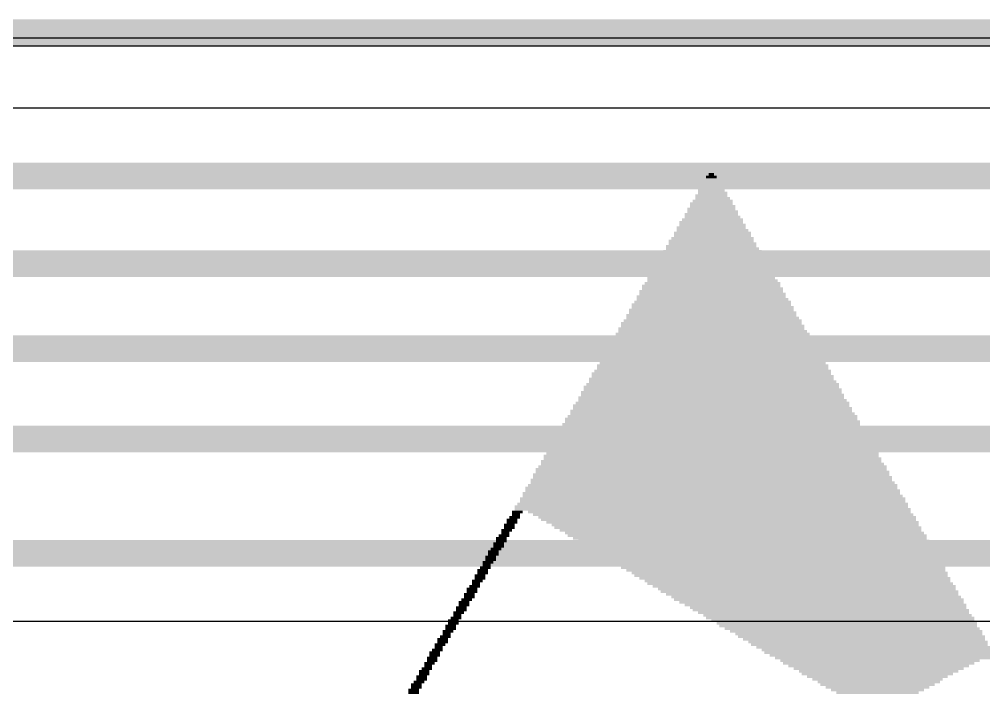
# Model space of a CAD drawing. Extents: x 8 to 204, y 9 to 177.
# Drawn here: x 70.24 to 79.46, y 51.48 to 57.91 of the extents above; entities that cross this region are included whole.
import ezdxf

# ---------------------------------------------------------------- set-up
doc = ezdxf.new("R2010")
doc.units = 0
doc.layers.get('0').update_dxf_attribs({"linetype": 'CONTINUOUS'})
for name, color, linetype in [('BOTTOMLAYER', 5, 'CONTINUOUS'), ('MECHANICAL3', 76, 'CONTINUOUS'), ('TOPLAYER', 1, 'CONTINUOUS'), ('TOPOVERLAY', 2, 'CONTINUOUS')]:
    doc.layers.add(name, color=color, linetype=linetype)

# ---------------------------------------------------------------- blocks, each defined once
blk = doc.blocks.new('ESTATICA_222')
at = {"layer": 'TOPOVERLAY'}
for points in [[(-0.1826, 7.5719), (-0.335, 7.5719), (-0.1826, 7.5465), (-0.335, 7.5465)], [(-0.208, 7.6227), (-0.3096, 7.6227), (-0.208, 7.5973), (-0.3096, 7.5973)], [(-0.1826, 7.5973), (-0.3096, 7.5973), (-0.1826, 7.5719), (-0.3096, 7.5719)], [(-0.2334, 7.6481), (-0.2842, 7.6481), (-0.2334, 7.6227), (-0.2842, 7.6227)], [(-0.1315, 7.4957), (-0.3855, 7.4957), (-0.1315, 7.4703), (-0.3855, 7.4703)], [(-0.1061, 7.4703), (-0.3855, 7.4703), (-0.1061, 7.4449), (-0.3855, 7.4449)], [(-0.1315, 7.5211), (-0.3601, 7.5211), (-0.1315, 7.4957), (-0.3601, 7.4957)], [(-0.1572, 7.5465), (-0.335, 7.5465), (-0.1572, 7.5211), (-0.335, 7.5211)], [(-0.0553, 7.3941), (-0.4363, 7.3941), (-0.0553, 7.3687), (-0.4363, 7.3687)], [(-0.1061, 7.4449), (-0.4109, 7.4449), (-0.1061, 7.4195), (-0.4109, 7.4195)], [(-0.0807, 7.4195), (-0.4109, 7.4195), (-0.0807, 7.3941), (-0.4109, 7.3941)], [(-0.0299, 7.3179), (-0.4871, 7.3179), (-0.0299, 7.2925), (-0.4871, 7.2925)], [(-0.0045, 7.2925), (-0.4871, 7.2925), (-0.0045, 7.2671), (-0.4871, 7.2671)], [(-0.0553, 7.3687), (-0.4617, 7.3687), (-0.0553, 7.3433), (-0.4617, 7.3433)], [(-0.0299, 7.3433), (-0.4617, 7.3433), (-0.0299, 7.3179), (-0.4617, 7.3179)], [(0.0463, 7.1909), (-0.5633, 7.1909), (0.0463, 7.1655), (-0.5633, 7.1655)], [(0.0463, 7.2163), (-0.5379, 7.2163), (0.0463, 7.1909), (-0.5379, 7.1909)], [(-0.0045, 7.2671), (-0.5125, 7.2671), (-0.0045, 7.2417), (-0.5125, 7.2417)], [(0.0209, 7.2417), (-0.5125, 7.2417), (0.0209, 7.2163), (-0.5125, 7.2163)], [(0.0717, 7.1401), (-0.5887, 7.1401), (0.0717, 7.1147), (-0.5887, 7.1147)], [(0.0971, 7.1147), (-0.5887, 7.1147), (0.0971, 7.0893), (-0.5887, 7.0893)], [(0.0717, 7.1655), (-0.5633, 7.1655), (0.0717, 7.1401), (-0.5633, 7.1401)], [(0.1479, 7.0131), (-0.6649, 7.0131), (0.1479, 6.9877), (-0.6649, 6.9877)], [(0.1479, 7.0385), (-0.6395, 7.0385), (0.1479, 7.0131), (-0.6395, 7.0131)], [(0.1225, 7.0893), (-0.6141, 7.0893), (0.1225, 7.0639), (-0.6141, 7.0639)], [(0.1225, 7.0639), (-0.6141, 7.0639), (0.1225, 7.0385), (-0.6141, 7.0385)], [(0.1733, 6.9623), (-0.6903, 6.9623), (0.1733, 6.9369), (-0.6903, 6.9369)], [(0.1987, 6.9369), (-0.6903, 6.9369), (0.1987, 6.9115), (-0.6903, 6.9115)], [(0.1733, 6.9877), (-0.6649, 6.9877), (0.1733, 6.9623), (-0.6649, 6.9623)], [(0.2495, 6.8353), (-0.7665, 6.8353), (0.2495, 6.8099), (-0.7665, 6.8099)], [(0.2241, 6.8861), (-0.7411, 6.8861), (0.2241, 6.8607), (-0.7411, 6.8607)], [(0.2495, 6.8607), (-0.7411, 6.8607), (0.2495, 6.8353), (-0.7411, 6.8353)], [(0.2241, 6.9115), (-0.7157, 6.9115), (0.2241, 6.8861), (-0.7157, 6.8861)], [(0.3257, 6.7337), (-0.8173, 6.7337), (0.3257, 6.7083), (-0.8173, 6.7083)], [(0.2749, 6.7845), (-0.7919, 6.7845), (0.2749, 6.7591), (-0.7919, 6.7591)], [(0.3003, 6.7591), (-0.7919, 6.7591), (0.3003, 6.7337), (-0.7919, 6.7337)], [(0.2749, 6.8099), (-0.7665, 6.8099), (0.2749, 6.7845), (-0.7665, 6.7845)], [(0.3511, 6.6575), (-0.8681, 6.6575), (0.3511, 6.6321), (-0.8681, 6.6321)], [(0.3257, 6.7083), (-0.8427, 6.7083), (0.3257, 6.6829), (-0.8427, 6.6829)], [(0.3511, 6.6829), (-0.8427, 6.6829), (0.3511, 6.6575), (-0.8427, 6.6575)], [(0.4019, 6.5813), (-0.9189, 6.5813), (0.4019, 6.5559), (-0.9189, 6.5559)], [(0.4273, 6.5559), (-0.9189, 6.5559), (0.4273, 6.5305), (-0.9189, 6.5305)], [(0.4019, 6.6067), (-0.8935, 6.6067), (0.4019, 6.5813), (-0.8935, 6.5813)], [(0.3765, 6.6321), (-0.8681, 6.6321), (0.3765, 6.6067), (-0.8681, 6.6067)], [(0.4527, 6.4797), (-0.9697, 6.4797), (0.4527, 6.4543), (-0.9697, 6.4543)], [(0.4781, 6.4543), (-0.9697, 6.4543), (0.4781, 6.4289), (-0.9697, 6.4289)], [(0.4273, 6.5305), (-0.9443, 6.5305), (0.4273, 6.5051), (-0.9443, 6.5051)], [(0.4527, 6.5051), (-0.9443, 6.5051), (0.4527, 6.4797), (-0.9443, 6.4797)], [(0.5035, 6.4035), (-1.0205, 6.4035), (0.5035, 6.3781), (-1.0205, 6.3781)], [(0.5289, 6.3781), (-1.0205, 6.3781), (0.5289, 6.3527), (-1.0205, 6.3527)], [(0.5035, 6.4289), (-0.9951, 6.4289), (0.5035, 6.4035), (-0.9951, 6.4035)], [(0.5543, 6.3019), (-1.0713, 6.3019), (0.5543, 6.2765), (-1.0713, 6.2765)], [(0.5797, 6.2765), (-1.0713, 6.2765), (0.5797, 6.2511), (-1.0713, 6.2511)], [(0.5289, 6.3527), (-1.0459, 6.3527), (0.5289, 6.3273), (-1.0459, 6.3273)], [(0.5543, 6.3273), (-1.0459, 6.3273), (0.5543, 6.3019), (-1.0459, 6.3019)], [(0.6305, 6.1749), (-1.1475, 6.1749), (0.6305, 6.1495), (-1.1475, 6.1495)], [(0.6051, 6.2257), (-1.1221, 6.2257), (0.6051, 6.2003), (-1.1221, 6.2003)], [(0.6305, 6.2003), (-1.1221, 6.2003), (0.6305, 6.1749), (-1.1221, 6.1749)], [(0.6051, 6.2511), (-1.0967, 6.2511), (0.6051, 6.2257), (-1.0967, 6.2257)], [(0.6813, 6.0987), (-1.1983, 6.0987), (0.6813, 6.0733), (-1.1983, 6.0733)], [(0.6813, 6.1241), (-1.1729, 6.1241), (0.6813, 6.0987), (-1.1729, 6.0987)], [(0.6559, 6.1495), (-1.1475, 6.1495), (0.6559, 6.1241), (-1.1475, 6.1241)], [(0.7321, 5.9971), (-1.2491, 5.9971), (0.7321, 5.9717), (-1.2491, 5.9717)], [(0.7067, 6.0479), (-1.2237, 6.0479), (0.7067, 6.0225), (-1.2237, 6.0225)], [(0.7321, 6.0225), (-1.2237, 6.0225), (0.7321, 5.9971), (-1.2237, 5.9971)], [(0.7067, 6.0733), (-1.1983, 6.0733), (0.7067, 6.0479), (-1.1983, 6.0479)], [(0.7829, 5.9209), (-1.2999, 5.9209), (0.7829, 5.8955), (-1.2999, 5.8955)], [(0.7829, 5.9463), (-1.2745, 5.9463), (0.7829, 5.9209), (-1.2745, 5.9209)], [(0.7575, 5.9717), (-1.2491, 5.9717), (0.7575, 5.9463), (-1.2491, 5.9463)], [(0.8591, 5.8193), (-1.3507, 5.8193), (0.8591, 5.7939), (-1.3507, 5.7939)], [(0.8083, 5.8701), (-1.3253, 5.8701), (0.8083, 5.8447), (-1.3253, 5.8447)], [(0.8337, 5.8447), (-1.3253, 5.8447), (0.8337, 5.8193), (-1.3253, 5.8193)], [(0.8083, 5.8955), (-1.2999, 5.8955), (0.8083, 5.8701), (-1.2999, 5.8701)], [(0.8845, 5.7431), (-1.4015, 5.7431), (0.8845, 5.7177), (-1.4015, 5.7177)], [(0.9099, 5.7177), (-1.4015, 5.7177), (0.9099, 5.6923), (-1.4015, 5.6923)], [(0.8845, 5.7685), (-1.3761, 5.7685), (0.8845, 5.7431), (-1.3761, 5.7431)], [(0.8591, 5.7939), (-1.3507, 5.7939), (0.8591, 5.7685), (-1.3507, 5.7685)], [(0.9607, 5.6415), (-1.4523, 5.6415), (0.9607, 5.6161), (-1.4523, 5.6161)], [(0.9099, 5.6923), (-1.4269, 5.6923), (0.9099, 5.6669), (-1.4269, 5.6669)], [(0.9353, 5.6669), (-1.4269, 5.6669), (0.9353, 5.6415), (-1.4269, 5.6415)], [(0.9861, 5.5653), (-1.5031, 5.5653), (0.9861, 5.5399), (-1.5031, 5.5399)], [(1.0115, 5.5399), (-1.5031, 5.5399), (1.0115, 5.5145), (-1.5031, 5.5145)], [(0.9607, 5.6161), (-1.4777, 5.6161), (0.9607, 5.5907), (-1.4777, 5.5907)], [(0.9861, 5.5907), (-1.4777, 5.5907), (0.9861, 5.5653), (-1.4777, 5.5653)], [(1.0623, 5.4383), (-1.5793, 5.4383), (1.0623, 5.4129), (-1.5793, 5.4129)], [(1.0623, 5.4637), (-1.5539, 5.4637), (1.0623, 5.4383), (-1.5539, 5.4383)], [(1.0115, 5.5145), (-1.5285, 5.5145), (1.0115, 5.4891), (-1.5285, 5.4891)], [(1.0369, 5.4891), (-1.5285, 5.4891), (1.0369, 5.4637), (-1.5285, 5.4637)], [(1.0877, 5.3875), (-1.6047, 5.3875), (1.0877, 5.3621), (-1.6047, 5.3621)], [(1.1131, 5.3621), (-1.6047, 5.3621), (1.1131, 5.3367), (-1.6047, 5.3367)], [(1.0877, 5.4129), (-1.5793, 5.4129), (1.0877, 5.3875), (-1.5793, 5.3875)], [(1.1639, 5.2605), (-1.6809, 5.2605), (1.1639, 5.2351), (-1.6809, 5.2351)], [(1.1385, 5.3113), (-1.6555, 5.3113), (1.1385, 5.2859), (-1.6555, 5.2859)], [(1.1639, 5.2859), (-1.6555, 5.2859), (1.1639, 5.2605), (-1.6555, 5.2605)], [(1.1385, 5.3367), (-1.6301, 5.3367), (1.1385, 5.3113), (-1.6301, 5.3113)], [(1.1893, 5.2097), (-1.7063, 5.2097), (1.1893, 5.1843), (-1.7063, 5.1843)], [(1.2147, 5.1843), (-1.7063, 5.1843), (1.2147, 5.1589), (-1.7063, 5.1589)], [(1.1893, 5.2351), (-1.6809, 5.2351), (1.1893, 5.2097), (-1.6809, 5.2097)], [(1.2655, 5.0827), (-1.7825, 5.0827), (1.2655, 5.0573), (-1.7825, 5.0573)], [(1.2401, 5.1335), (-1.7571, 5.1335), (1.2401, 5.1081), (-1.7571, 5.1081)], [(1.2655, 5.1081), (-1.7571, 5.1081), (1.2655, 5.0827), (-1.7571, 5.0827)], [(1.2401, 5.1589), (-1.7317, 5.1589), (1.2401, 5.1335), (-1.7317, 5.1335)], [(1.3417, 4.9811), (-1.8333, 4.9811), (1.3417, 4.9557), (-1.8333, 4.9557)], [(1.2909, 5.0319), (-1.8079, 5.0319), (1.2909, 5.0065), (-1.8079, 5.0065)], [(1.3163, 5.0065), (-1.8079, 5.0065), (1.3163, 4.9811), (-1.8079, 4.9811)], [(1.2909, 5.0573), (-1.7825, 5.0573), (1.2909, 5.0319), (-1.7825, 5.0319)], [(1.3671, 4.9049), (-1.8841, 4.9049), (1.3671, 4.8795), (-1.8841, 4.8795)], [(1.3417, 4.9557), (-1.8587, 4.9557), (1.3417, 4.9303), (-1.8587, 4.9303)], [(1.3671, 4.9303), (-1.8587, 4.9303), (1.3671, 4.9049), (-1.8587, 4.9049)], [(1.4179, 4.8287), (-1.9349, 4.8287), (1.4179, 4.8033), (-1.9349, 4.8033)], [(1.4433, 4.8033), (-1.9349, 4.8033), (1.4433, 4.7779), (-1.9349, 4.7779)], [(1.4179, 4.8541), (-1.9095, 4.8541), (1.4179, 4.8287), (-1.9095, 4.8287)], [(1.3925, 4.8795), (-1.8841, 4.8795), (1.3925, 4.8541), (-1.8841, 4.8541)], [(1.4687, 4.7271), (-1.9857, 4.7271), (1.4687, 4.7017), (-1.9857, 4.7017)], [(1.4941, 4.7017), (-1.9857, 4.7017), (1.4941, 4.6763), (-1.9857, 4.6763)], [(1.4433, 4.7779), (-1.9603, 4.7779), (1.4433, 4.7525), (-1.9603, 4.7525)], [(1.4687, 4.7525), (-1.9603, 4.7525), (1.4687, 4.7271), (-1.9603, 4.7271)], [(1.5195, 4.6509), (-2.0365, 4.6509), (1.5195, 4.6255), (-2.0365, 4.6255)], [(1.5449, 4.6255), (-2.0365, 4.6255), (1.5449, 4.6001), (-2.0365, 4.6001)], [(1.5195, 4.6763), (-2.0111, 4.6763), (1.5195, 4.6509), (-2.0111, 4.6509)], [(1.5957, 4.5493), (-2.0873, 4.5493), (1.5957, 4.5239), (-2.0873, 4.5239)], [(1.5957, 4.5239), (-2.0873, 4.5239), (1.5957, 4.4985), (-2.0873, 4.4985)], [(1.5449, 4.6001), (-2.0619, 4.6001), (1.5449, 4.5747), (-2.0619, 4.5747)], [(1.5703, 4.5747), (-2.0619, 4.5747), (1.5703, 4.5493), (-2.0619, 4.5493)], [(1.6211, 4.4731), (-2.1381, 4.4731), (1.6211, 4.4477), (-2.1381, 4.4477)], [(1.6465, 4.4477), (-2.1381, 4.4477), (1.6465, 4.4223), (-2.1381, 4.4223)], [(1.6211, 4.4985), (-2.1127, 4.4985), (1.6211, 4.4731), (-2.1127, 4.4731)], [(-2.1127, 4.3461), (-2.2143, 4.3461), (-2.1127, 4.3207), (-2.2143, 4.3207)], [(-2.0873, 4.3715), (-2.1889, 4.3715), (-2.0873, 4.3461), (-2.1889, 4.3461)], [(-2.0619, 4.4223), (-2.1635, 4.4223), (-2.0619, 4.3969), (-2.1635, 4.3969)], [(-2.0873, 4.3969), (-2.1635, 4.3969), (-2.0873, 4.3715), (-2.1635, 4.3715)], [(1.6465, 4.4223), (-2.0111, 4.4223), (1.6465, 4.3969), (-2.0111, 4.3969)], [(1.6719, 4.3969), (-1.9603, 4.3969), (1.6719, 4.3715), (-1.9603, 4.3715)], [(1.6973, 4.3715), (-1.9095, 4.3715), (1.6973, 4.3461), (-1.9095, 4.3461)], [(1.6973, 4.3461), (-1.8841, 4.3461), (1.6973, 4.3207), (-1.8841, 4.3207)], [(-2.1635, 4.2445), (-2.2651, 4.2445), (-2.1635, 4.2191), (-2.2651, 4.2191)], [(-2.1381, 4.2953), (-2.2397, 4.2953), (-2.1381, 4.2699), (-2.2397, 4.2699)], [(-2.1381, 4.2699), (-2.2397, 4.2699), (-2.1381, 4.2445), (-2.2397, 4.2445)], [(-2.1127, 4.3207), (-2.2143, 4.3207), (-2.1127, 4.2953), (-2.2143, 4.2953)], [(1.7227, 4.3207), (-1.8333, 4.3207), (1.7227, 4.2953), (-1.8333, 4.2953)], [(1.7227, 4.2953), (-1.7825, 4.2953), (1.7227, 4.2699), (-1.7825, 4.2699)], [(1.7481, 4.2699), (-1.7571, 4.2699), (1.7481, 4.2445), (-1.7571, 4.2445)], [(1.7481, 4.2445), (-1.7063, 4.2445), (1.7481, 4.2191), (-1.7063, 4.2191)], [(-2.2143, 4.1683), (-2.3159, 4.1683), (-2.2143, 4.1429), (-2.3159, 4.1429)], [(-2.1889, 4.1937), (-2.2905, 4.1937), (-2.1889, 4.1683), (-2.2905, 4.1683)], [(-2.1889, 4.2191), (-2.2651, 4.2191), (-2.1889, 4.1937), (-2.2651, 4.1937)], [(1.7735, 4.2191), (-1.6555, 4.2191), (1.7735, 4.1937), (-1.6555, 4.1937)], [(1.7989, 4.1937), (-1.6301, 4.1937), (1.7989, 4.1683), (-1.6301, 4.1683)], [(1.7989, 4.1683), (-1.5793, 4.1683), (1.7989, 4.1429), (-1.5793, 4.1429)], [(-2.2651, 4.0667), (-2.3667, 4.0667), (-2.2651, 4.0413), (-2.3667, 4.0413)], [(-2.2397, 4.1175), (-2.3413, 4.1175), (-2.2397, 4.0921), (-2.3413, 4.0921)], [(-2.2397, 4.0921), (-2.3413, 4.0921), (-2.2397, 4.0667), (-2.3413, 4.0667)], [(-2.2143, 4.1429), (-2.3159, 4.1429), (-2.2143, 4.1175), (-2.3159, 4.1175)], [(1.8243, 4.1429), (-1.5285, 4.1429), (1.8243, 4.1175), (-1.5285, 4.1175)], [(1.8243, 4.1175), (-1.5031, 4.1175), (1.8243, 4.0921), (-1.5031, 4.0921)], [(1.8497, 4.0921), (-1.4523, 4.0921), (1.8497, 4.0667), (-1.4523, 4.0667)], [(1.8751, 4.0667), (-1.4015, 4.0667), (1.8751, 4.0413), (-1.4015, 4.0413)], [(-2.3159, 3.9905), (-2.4175, 3.9905), (-2.3159, 3.9651), (-2.4175, 3.9651)], [(-2.3159, 3.9651), (-2.4175, 3.9651), (-2.3159, 3.9397), (-2.4175, 3.9397)], [(-2.2905, 4.0413), (-2.3921, 4.0413), (-2.2905, 4.0159), (-2.3921, 4.0159)], [(-2.2905, 4.0159), (-2.3921, 4.0159), (-2.2905, 3.9905), (-2.3921, 3.9905)], [(1.8751, 4.0413), (-1.3761, 4.0413), (1.8751, 4.0159), (-1.3761, 4.0159)], [(1.9005, 4.0159), (-1.3253, 4.0159), (1.9005, 3.9905), (-1.3253, 3.9905)], [(1.9005, 3.9905), (-1.2745, 3.9905), (1.9005, 3.9651), (-1.2745, 3.9651)], [(1.9259, 3.9651), (-1.2491, 3.9651), (1.9259, 3.9397), (-1.2491, 3.9397)], [(-2.3667, 3.8889), (-2.4683, 3.8889), (-2.3667, 3.8635), (-2.4683, 3.8635)], [(-2.3413, 3.9397), (-2.4429, 3.9397), (-2.3413, 3.9143), (-2.4429, 3.9143)], [(-2.3667, 3.9143), (-2.4429, 3.9143), (-2.3667, 3.8889), (-2.4429, 3.8889)], [(1.9259, 3.9397), (-1.1983, 3.9397), (1.9259, 3.9143), (-1.1983, 3.9143)], [(1.9513, 3.9143), (-1.1475, 3.9143), (1.9513, 3.8889), (-1.1475, 3.8889)], [(1.9767, 3.8889), (-1.1221, 3.8889), (1.9767, 3.8635), (-1.1221, 3.8635)], [(-2.4175, 3.8127), (-2.5191, 3.8127), (-2.4175, 3.7873), (-2.5191, 3.7873)], [(-2.4175, 3.7873), (-2.5191, 3.7873), (-2.4175, 3.7619), (-2.5191, 3.7619)], [(-2.3921, 3.8635), (-2.4937, 3.8635), (-2.3921, 3.8381), (-2.4937, 3.8381)], [(-2.3921, 3.8381), (-2.4937, 3.8381), (-2.3921, 3.8127), (-2.4937, 3.8127)], [(1.9767, 3.8635), (-1.0713, 3.8635), (1.9767, 3.8381), (-1.0713, 3.8381)], [(2.0021, 3.8381), (-1.0205, 3.8381), (2.0021, 3.8127), (-1.0205, 3.8127)], [(2.0021, 3.8127), (-0.9951, 3.8127), (2.0021, 3.7873), (-0.9951, 3.7873)], [(2.0275, 3.7873), (-0.9443, 3.7873), (2.0275, 3.7619), (-0.9443, 3.7619)], [(-2.4683, 3.7111), (-2.5699, 3.7111), (-2.4683, 3.6857), (-2.5699, 3.6857)], [(-2.4429, 3.7619), (-2.5445, 3.7619), (-2.4429, 3.7365), (-2.5445, 3.7365)], [(-2.4683, 3.7365), (-2.5445, 3.7365), (-2.4683, 3.7111), (-2.5445, 3.7111)], [(2.0275, 3.7619), (-0.8935, 3.7619), (2.0275, 3.7365), (-0.8935, 3.7365)], [(2.0529, 3.7365), (-0.8681, 3.7365), (2.0529, 3.7111), (-0.8681, 3.7111)], [(2.0783, 3.7111), (-0.8173, 3.7111), (2.0783, 3.6857), (-0.8173, 3.6857)], [(-2.5191, 3.6349), (-2.6207, 3.6349), (-2.5191, 3.6095), (-2.6207, 3.6095)], [(-2.5191, 3.6095), (-2.6207, 3.6095), (-2.5191, 3.5841), (-2.6207, 3.5841)], [(-2.4937, 3.6857), (-2.5953, 3.6857), (-2.4937, 3.6603), (-2.5953, 3.6603)], [(-2.4937, 3.6603), (-2.5953, 3.6603), (-2.4937, 3.6349), (-2.5953, 3.6349)], [(2.0783, 3.6857), (-0.7665, 3.6857), (2.0783, 3.6603), (-0.7665, 3.6603)], [(2.1037, 3.6603), (-0.7411, 3.6603), (2.1037, 3.6349), (-0.7411, 3.6349)], [(2.1037, 3.6349), (-0.6903, 3.6349), (2.1037, 3.6095), (-0.6903, 3.6095)], [(2.1291, 3.6095), (-0.6395, 3.6095), (2.1291, 3.5841), (-0.6395, 3.5841)], [(-2.5953, 3.5079), (-2.6969, 3.5079), (-2.5953, 3.4825), (-2.6969, 3.4825)], [(-2.5699, 3.5587), (-2.6715, 3.5587), (-2.5699, 3.5333), (-2.6715, 3.5333)], [(-2.5699, 3.5333), (-2.6715, 3.5333), (-2.5699, 3.5079), (-2.6715, 3.5079)], [(-2.5445, 3.5841), (-2.6461, 3.5841), (-2.5445, 3.5587), (-2.6461, 3.5587)], [(2.1545, 3.5841), (-0.6141, 3.5841), (2.1545, 3.5587), (-0.6141, 3.5587)], [(2.1545, 3.5587), (-0.5633, 3.5587), (2.1545, 3.5333), (-0.5633, 3.5333)], [(2.1799, 3.5333), (-0.5125, 3.5333), (2.1799, 3.5079), (-0.5125, 3.5079)], [(2.1799, 3.5079), (-0.4617, 3.5079), (2.1799, 3.4825), (-0.4617, 3.4825)], [(-2.6207, 3.4571), (-2.7223, 3.4571), (-2.6207, 3.4317), (-2.7223, 3.4317)], [(-2.6461, 3.4317), (-2.7223, 3.4317), (-2.6461, 3.4063), (-2.7223, 3.4063)], [(-2.5953, 3.4825), (-2.6969, 3.4825), (-2.5953, 3.4571), (-2.6969, 3.4571)], [(2.2053, 3.4825), (-0.4363, 3.4825), (2.2053, 3.4571), (-0.4363, 3.4571)], [(2.2053, 3.4571), (-0.3855, 3.4571), (2.2053, 3.4317), (-0.3855, 3.4317)], [(2.2307, 3.4317), (-0.3347, 3.4317), (2.2307, 3.4063), (-0.3347, 3.4063)], [(-2.6969, 3.3301), (-2.7985, 3.3301), (-2.6969, 3.3047), (-2.7985, 3.3047)], [(-2.6715, 3.3809), (-2.7731, 3.3809), (-2.6715, 3.3555), (-2.7731, 3.3555)], [(-2.6715, 3.3555), (-2.7731, 3.3555), (-2.6715, 3.3301), (-2.7731, 3.3301)], [(-2.6461, 3.4063), (-2.7477, 3.4063), (-2.6461, 3.3809), (-2.7477, 3.3809)], [(2.2561, 3.4063), (-0.3093, 3.4063), (2.2561, 3.3809), (-0.3093, 3.3809)], [(2.2561, 3.3809), (-0.2585, 3.3809), (2.2561, 3.3555), (-0.2585, 3.3555)], [(2.2815, 3.3555), (-0.2077, 3.3555), (2.2815, 3.3301), (-0.2077, 3.3301)], [(2.2815, 3.3301), (-0.1823, 3.3301), (2.2815, 3.3047), (-0.1823, 3.3047)], [(-2.7477, 3.2285), (-2.8493, 3.2285), (-2.7477, 3.2031), (-2.8493, 3.2031)], [(-2.7223, 3.2793), (-2.8239, 3.2793), (-2.7223, 3.2539), (-2.8239, 3.2539)], [(-2.7477, 3.2539), (-2.8239, 3.2539), (-2.7477, 3.2285), (-2.8239, 3.2285)], [(-2.6969, 3.3047), (-2.7985, 3.3047), (-2.6969, 3.2793), (-2.7985, 3.2793)], [(2.3069, 3.3047), (-0.1315, 3.3047), (2.3069, 3.2793), (-0.1315, 3.2793)], [(2.3323, 3.2793), (-0.0807, 3.2793), (2.3323, 3.2539), (-0.0807, 3.2539)], [(2.3323, 3.2539), (-0.0299, 3.2539), (2.3323, 3.2285), (-0.0299, 3.2285)], [(2.3577, 3.2285), (-0.0045, 3.2285), (2.3577, 3.2031), (-0.0045, 3.2031)], [(-2.7985, 3.1523), (-2.9001, 3.1523), (-2.7985, 3.1269), (-2.9001, 3.1269)], [(-2.7731, 3.2031), (-2.8747, 3.2031), (-2.7731, 3.1777), (-2.8747, 3.1777)], [(-2.7731, 3.1777), (-2.8747, 3.1777), (-2.7731, 3.1523), (-2.8747, 3.1523)], [(2.3577, 3.2031), (0.0463, 3.2031), (2.3577, 3.1777), (0.0463, 3.1777)], [(2.3831, 3.1777), (0.0971, 3.1777), (2.3831, 3.1523), (0.0971, 3.1523)], [(2.3831, 3.1523), (0.1225, 3.1523), (2.3831, 3.1269), (0.1225, 3.1269)], [(-2.8493, 3.0761), (-2.9509, 3.0761), (-2.8493, 3.0507), (-2.9509, 3.0507)], [(-2.8493, 3.0507), (-2.9509, 3.0507), (-2.8493, 3.0253), (-2.9509, 3.0253)], [(-2.8239, 3.1015), (-2.9255, 3.1015), (-2.8239, 3.0761), (-2.9255, 3.0761)], [(-2.8239, 3.1269), (-2.9001, 3.1269), (-2.8239, 3.1015), (-2.9001, 3.1015)], [(2.4085, 3.1269), (0.1733, 3.1269), (2.4085, 3.1015), (0.1733, 3.1015)], [(2.4339, 3.1015), (0.2241, 3.1015), (2.4339, 3.0761), (0.2241, 3.0761)], [(2.4339, 3.0761), (0.2495, 3.0761), (2.4339, 3.0507), (0.2495, 3.0507)], [(2.4339, 3.0507), (0.3003, 3.0507), (2.4339, 3.0253), (0.3003, 3.0253)], [(-2.9001, 2.9745), (-3.0017, 2.9745), (-2.9001, 2.9491), (-3.0017, 2.9491)], [(-2.9255, 2.9491), (-3.0017, 2.9491), (-2.9255, 2.9237), (-3.0017, 2.9237)], [(-2.8747, 3.0253), (-2.9763, 3.0253), (-2.8747, 2.9999), (-2.9763, 2.9999)], [(-2.8747, 2.9999), (-2.9763, 2.9999), (-2.8747, 2.9745), (-2.9763, 2.9745)], [(2.4339, 3.0253), (0.3511, 3.0253), (2.4339, 2.9999), (0.3511, 2.9999)], [(2.3069, 2.9999), (0.4019, 2.9999), (2.3069, 2.9745), (0.4019, 2.9745)], [(2.2561, 2.9745), (0.4273, 2.9745), (2.2561, 2.9491), (0.4273, 2.9491)], [(2.2053, 2.9491), (0.4781, 2.9491), (2.2053, 2.9237), (0.4781, 2.9237)], [(-2.9509, 2.8983), (-3.0525, 2.8983), (-2.9509, 2.8729), (-3.0525, 2.8729)], [(-2.9509, 2.8729), (-3.0525, 2.8729), (-2.9509, 2.8475), (-3.0525, 2.8475)], [(-2.9255, 2.9237), (-3.0271, 2.9237), (-2.9255, 2.8983), (-3.0271, 2.8983)], [(2.1545, 2.9237), (0.5289, 2.9237), (2.1545, 2.8983), (0.5289, 2.8983)], [(2.1037, 2.8983), (0.5797, 2.8983), (2.1037, 2.8729), (0.5797, 2.8729)], [(2.0529, 2.8729), (0.6051, 2.8729), (2.0529, 2.8475), (0.6051, 2.8475)], [(-3.0271, 2.7713), (-3.1287, 2.7713), (-3.0271, 2.7459), (-3.1287, 2.7459)], [(-3.0017, 2.7967), (-3.1033, 2.7967), (-3.0017, 2.7713), (-3.1033, 2.7713)], [(-2.9763, 2.8475), (-3.0779, 2.8475), (-2.9763, 2.8221), (-3.0779, 2.8221)], [(-2.9763, 2.8221), (-3.0779, 2.8221), (-2.9763, 2.7967), (-3.0779, 2.7967)], [(2.0021, 2.8475), (0.6559, 2.8475), (2.0021, 2.8221), (0.6559, 2.8221)], [(1.9513, 2.8221), (0.7067, 2.8221), (1.9513, 2.7967), (0.7067, 2.7967)], [(1.9259, 2.7967), (0.7575, 2.7967), (1.9259, 2.7713), (0.7575, 2.7713)], [(1.8751, 2.7713), (0.7829, 2.7713), (1.8751, 2.7459), (0.7829, 2.7459)], [(-3.0525, 2.7205), (-3.1541, 2.7205), (-3.0525, 2.6951), (-3.1541, 2.6951)], [(-3.0525, 2.6951), (-3.1541, 2.6951), (-3.0525, 2.6697), (-3.1541, 2.6697)], [(-3.0271, 2.7459), (-3.1287, 2.7459), (-3.0271, 2.7205), (-3.1287, 2.7205)], [(1.8243, 2.7459), (0.8337, 2.7459), (1.8243, 2.7205), (0.8337, 2.7205)], [(1.7735, 2.7205), (0.8845, 2.7205), (1.7735, 2.6951), (0.8845, 2.6951)], [(1.7227, 2.6951), (0.9353, 2.6951), (1.7227, 2.6697), (0.9353, 2.6697)]]:
    blk.add_solid(points, dxfattribs=at)

msp = doc.modelspace()

# ---------------------------------------------------------------- linework, layer by layer
at = {"layer": 'BOTTOMLAYER'}
for p, q in [((14.605, 57.658), (190.373, 57.658)), ((122.3386, 57.0608), (61.2753, 57.0608)), ((54.8999, 52.1592), (83.37, 52.1592))]:
    msp.add_line(p, q, dxfattribs=at)
at = {"layer": 'BOTTOMLAYER', "const_width": 0.254}
for points in [[(60.6552, 56.4134), (122.3386, 56.4134)], [(56.515, 55.5752), (108.1146, 55.5752)], [(50.4952, 54.7624), (93.535, 54.7624)], [(59.4106, 53.8988), (89.5858, 53.8988)], [(54.2798, 52.8066), (88.3909, 52.8066)]]:
    msp.add_lwpolyline(points, dxfattribs=at)
at = {"layer": 'MECHANICAL3', "const_width": 0.254}
msp.add_lwpolyline([(14.605, 57.785), (190.5, 57.785)], dxfattribs=at)
at = {"layer": 'TOPLAYER'}
msp.add_line((14.6812, 57.7342), (190.373, 57.7342), dxfattribs=at)

# ---------------------------------------------------------------- block references
msp.add_blockref('ESTATICA_222', (77.1144, 48.7934))

doc.saveas('drawing.dxf')
